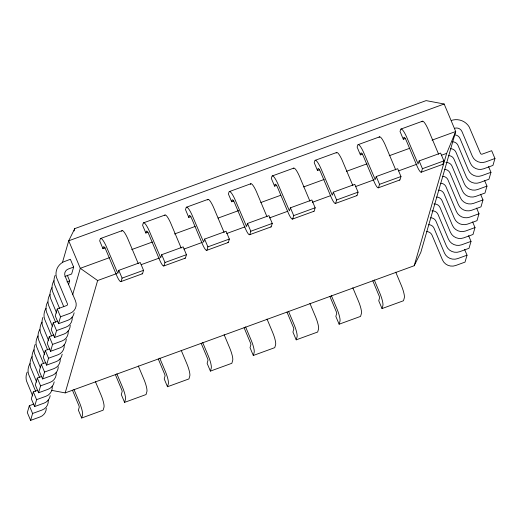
<?xml version="1.0" encoding="UTF-8"?>
<svg xmlns="http://www.w3.org/2000/svg" width="521" height="521" viewBox="0 0 521 521"><rect width="100%" height="100%" fill="white"/><g stroke="black" fill="none" stroke-linecap="round" stroke-linejoin="round"><path stroke-width="0.78" d="M62.416 262.63L68.72 240.793L74.731 228.634L426.113 100.612L444.152 104.005L455.712 131.513L420.805 252.392L414.202 265.736L65.184 392.906L51.716 390.372M74.06 230.979L74.731 228.634M33.885 404.029L29.326 405.69L27.326 412.599L30.602 420.388L39.987 416.969A10.173 9.671 16.1 0 0 46.304 408.197M37.877 390.216L33.311 391.877L31.319 398.78L34.594 406.575L43.979 403.156A10.173 9.671 16.1 0 0 50.198 395.647M41.862 376.396L37.304 378.064L35.304 384.967L38.58 392.762L47.971 389.337A10.173 9.671 16.1 0 0 54.184 381.834M45.855 362.583L41.289 364.244L39.296 371.154L42.572 378.943L51.957 375.524A10.173 9.671 16.1 0 0 58.267 366.758M49.84 348.77L45.281 350.431L43.289 357.341L46.564 365.13L55.949 361.711A10.173 9.671 16.1 0 0 62.168 354.202M53.832 334.957L49.274 336.618L47.274 343.528L50.55 351.317L59.935 347.898A10.173 9.671 16.1 0 0 66.252 339.125M57.824 321.144L53.259 322.805L51.266 329.708L54.542 337.504L63.927 334.085A10.173 9.671 16.1 0 0 70.237 325.312M64.975 276.618A5.809 5.529 16.1 0 1 66.291 275.935L71.651 273.981L73.65 267.078L70.374 259.282L63.295 261.972A14.549 13.839 16.1 0 0 56.444 277.374L67.476 303.958A1.433 1.361 16.1 0 1 66.799 305.482L57.251 308.992L55.259 315.895L58.534 323.691L67.919 320.265A10.173 9.671 16.1 0 0 74.132 312.763M68.551 284.726L69.658 280.891L67.274 275.225M30.602 420.388L32.595 413.479L29.326 405.69M34.594 406.575L36.587 399.666L33.311 391.877M38.58 392.762L40.579 385.853L37.304 378.064M42.572 378.943L44.565 372.04L41.289 364.244M46.564 365.13L48.557 358.227L45.281 350.431M50.55 351.317L52.549 344.407L49.274 336.618M54.542 337.504L56.535 330.594L53.259 322.805M58.534 323.691L60.527 316.781L57.251 308.992M72.627 294.814L80.286 268.302L68.72 240.793L444.152 104.005M105.177 247.866L102.956 248.673L103.458 246.947A5.809 1.094 70 0 1 106.141 250.412L116.509 275.088A10.173 1.915 70 0 0 121.204 281.151L122.077 278.129L118.801 270.34L140.253 262.525L143.529 270.314L142.656 273.336A10.173 1.915 70 0 1 142.031 273.799M65.184 392.906L97.635 280.532L116.73 273.571M118.801 270.34L117.837 273.408L106.167 246.159A14.549 2.742 70 0 0 100.384 238.683L99.68 240.878L102.956 248.673M95.402 381.593L101.061 395.048A10.173 1.915 70 0 1 104.005 407.162L103.132 410.183L81.68 418.005L82.552 414.977A10.173 1.915 70 0 0 79.602 402.87L73.949 389.408M148.081 232.229L145.867 233.037L146.362 231.311A5.809 1.094 70 0 1 149.045 234.782L159.419 259.451A10.173 1.915 70 0 0 164.108 265.521L164.981 262.499L161.705 254.71L183.164 246.889L186.433 254.684L185.561 257.706A10.173 1.915 70 0 1 184.935 258.169M161.705 254.71L160.696 257.752L149.071 230.523A14.549 2.742 70 0 0 143.288 223.053L142.591 225.248L145.867 233.037M138.306 365.963L143.965 379.418A10.173 1.915 70 0 1 146.915 391.532L146.043 394.553L124.584 402.368L125.457 399.347A10.173 1.915 70 0 0 122.513 387.233L116.854 373.778M190.992 216.599L188.771 217.407L189.266 215.681A5.809 1.094 70 0 1 191.949 219.146L202.324 243.821A10.173 1.915 70 0 0 207.019 249.885L207.892 246.863L204.616 239.074L226.068 231.259L229.344 239.048L228.472 242.07A10.173 1.915 70 0 1 227.846 242.539M204.616 239.074L203.6 242.122L191.975 214.893A14.549 2.742 70 0 0 186.199 207.417L185.496 209.618L188.771 217.407M181.21 350.327L186.87 363.788A10.173 1.915 70 0 1 189.82 375.895L188.947 378.917L167.495 386.738L168.368 383.717A10.173 1.915 70 0 0 165.417 371.603L159.758 358.142M233.896 200.963L231.676 201.77L232.177 200.044A5.809 1.094 70 0 1 234.86 203.516L245.228 228.185A10.173 1.915 70 0 0 249.924 234.255L250.796 231.233L247.521 223.444L268.973 215.622L272.249 223.418L271.376 226.44A10.173 1.915 70 0 1 270.751 226.902M247.521 223.444L246.55 226.511L234.88 199.256A14.549 2.742 70 0 0 229.103 191.787L228.4 193.981L231.676 201.77M224.121 334.697L229.774 348.152A10.173 1.915 70 0 1 232.724 360.265L231.852 363.287L210.399 371.102L211.272 368.08A10.173 1.915 70 0 0 208.322 355.967L202.669 342.512M276.801 185.333L274.58 186.14L275.081 184.414A5.809 1.094 70 0 1 277.765 187.879L288.133 212.555A10.173 1.915 70 0 0 292.828 218.625L293.701 215.603L290.425 207.807L311.877 199.992L315.153 207.781L314.28 210.803A10.173 1.915 70 0 1 313.655 211.272M290.425 207.807L289.416 210.855L277.791 183.626A14.549 2.742 70 0 0 272.008 176.15L271.304 178.351L274.58 186.14M267.026 319.06L272.685 332.522A10.173 1.915 70 0 1 275.629 344.635L274.756 347.657L253.304 355.472L254.176 352.45A10.173 1.915 70 0 0 251.226 340.337L245.573 326.882M319.705 169.696L317.491 170.51L317.986 168.778A5.809 1.094 70 0 1 320.669 172.249L331.043 196.918A10.173 1.915 70 0 0 335.732 202.988L336.605 199.966L333.329 192.177L354.788 184.362L358.057 192.151L357.185 195.173A10.173 1.915 70 0 1 356.566 195.635M333.329 192.177L332.32 195.225L320.695 167.99A14.549 2.742 70 0 0 314.912 160.52L314.215 162.715L317.491 170.51M309.93 303.43L315.589 316.885A10.173 1.915 70 0 1 318.539 328.998L317.667 332.02L296.208 339.835L297.081 336.813A10.173 1.915 70 0 0 294.137 324.707L288.478 311.245M362.616 154.066L360.395 154.874L360.89 153.148A5.809 1.094 70 0 1 363.573 156.613L373.948 181.288A10.173 1.915 70 0 0 378.643 187.358L379.516 184.336L376.24 176.541L397.692 168.726L400.968 176.521L400.095 179.543A10.173 1.915 70 0 1 399.47 180.005M376.24 176.541L375.224 179.589L363.599 152.36A14.549 2.742 70 0 0 357.823 144.89L357.119 147.085L360.395 154.874M352.834 287.794L358.494 301.255A10.173 1.915 70 0 1 361.444 313.368L360.571 316.39L339.119 324.205L339.992 321.183A10.173 1.915 70 0 0 337.041 309.07L331.382 295.615M405.52 138.436L403.3 139.244L403.801 137.518A5.809 1.094 70 0 1 406.484 140.983L416.852 165.658A10.173 1.915 70 0 0 421.548 171.722L422.42 168.7L419.144 160.911L440.597 153.096L443.872 160.885L443 163.907A10.173 1.915 70 0 1 442.375 164.369M419.144 160.911L418.129 163.959L406.504 136.73A14.549 2.742 70 0 0 400.727 129.254L400.024 131.448L403.3 139.244M395.745 272.164L401.398 285.619A10.173 1.915 70 0 1 404.348 297.732L403.475 300.754L382.023 308.569L382.896 305.547A10.173 1.915 70 0 0 379.946 293.44L374.293 279.979M414.202 265.736L446.66 153.363L455.712 131.513L432.026 140.142M464.641 249.533L467.024 255.199L465.025 262.109L455.641 265.528A10.173 9.671 16.1 0 1 442.433 259.855L432.065 235.186A5.809 5.529 16.1 0 0 426.732 231.591M468.626 235.72L471.01 241.386L469.017 248.289L459.633 251.715A10.173 9.671 16.1 0 1 446.425 246.042L436.051 221.366A5.809 5.529 16.1 0 0 430.724 217.778M472.619 221.907L475.002 227.573L473.009 234.476L463.618 237.895A10.173 9.671 16.1 0 1 450.411 232.229L440.043 207.553A5.809 5.529 16.1 0 0 433.96 203.985M476.611 208.087L478.988 213.753L476.995 220.663L467.611 224.082A10.173 9.671 16.1 0 1 454.403 218.41L444.029 193.74A5.809 5.529 16.1 0 0 438.702 190.145M480.596 194.274L482.98 199.94L480.987 206.85L471.603 210.269A10.173 9.671 16.1 0 1 458.395 204.597L448.021 179.927A5.809 5.529 16.1 0 0 442.694 176.332M484.589 180.461L486.972 186.127L484.973 193.037L475.588 196.456A10.173 9.671 16.1 0 1 462.381 190.784L452.013 166.108A5.809 5.529 16.1 0 0 445.93 162.539M488.581 166.648L490.958 172.314L488.965 179.217L479.58 182.637A10.173 9.671 16.1 0 1 466.373 176.971L455.999 152.295A5.809 5.529 16.1 0 0 450.672 148.706M451.427 120.449L452.957 119.999A14.549 13.839 16.1 0 1 469.219 126.981L480.499 153.474A1.433 1.361 16.1 0 0 482.107 154.164L491.674 150.706L494.95 158.501L492.957 165.404L483.573 168.824A10.173 9.671 16.1 0 1 470.365 163.158L459.991 138.482A5.809 5.529 16.1 0 0 454.664 134.887M121.66 231.252L121.836 230.868A14.549 2.742 70 0 1 127.619 238.338L138.293 263.678M164.564 215.622L164.74 215.232A14.549 2.742 70 0 1 170.523 222.708L181.197 248.042M207.469 199.986L207.651 199.602A14.549 2.742 70 0 1 213.428 207.071L224.102 232.412M250.38 184.356L250.555 183.972A14.549 2.742 70 0 1 256.339 191.441L267.006 216.775M293.284 168.719L293.46 168.335A14.549 2.742 70 0 1 299.243 175.811L309.917 201.145M336.188 153.089L336.371 152.705A14.549 2.742 70 0 1 342.147 160.175L352.821 185.515M379.093 137.453L379.275 137.069A14.549 2.742 70 0 1 385.052 144.545L395.726 169.879M422.003 121.823L422.179 121.439A14.549 2.742 70 0 1 427.962 128.908L438.63 154.249M100.683 238.462L122.135 230.647M143.588 222.825L165.046 215.01M186.498 207.195L207.951 199.38M229.403 191.565L250.855 183.744M272.307 175.929L293.759 168.114M315.212 160.299L336.67 152.484M358.122 144.662L379.575 136.847M401.027 129.032L422.479 121.217M73.65 267.078L68.284 269.031A5.809 5.529 16.1 0 0 65.105 276.176L75.48 300.851A10.173 9.671 16.1 0 1 69.912 313.362L60.527 316.781M109.54 257.641L80.286 268.302L97.635 280.532M131.702 249.572L152.334 242.05M174.496 233.975L195.128 226.459M218.052 218.104L238.683 210.588M260.845 202.513L280.715 195.277M303.639 186.922L324.277 179.406M346.432 171.331L367.071 163.815M389.233 155.74L409.864 148.218M66.975 281.868L69.658 280.891M141.171 264.668L159.498 257.993M183.939 249.084L202.265 242.408M226.707 233.506L245.033 226.824M269.474 217.921L287.807 211.239M312.242 202.337L330.575 195.662M355.778 186.479L374.104 179.797M398.545 170.895L416.872 164.219M441.313 155.31L446.66 153.363M122.077 278.129L143.529 270.314M164.981 262.499L186.433 254.684M207.892 246.863L229.344 239.048M250.796 231.233L272.249 223.418M293.701 215.603L315.153 207.781M336.605 199.966L358.057 192.151M379.516 184.336L400.968 176.521M422.42 168.7L443.872 160.885M120.846 281.627L142.298 273.812M163.757 265.99L185.209 258.175M206.661 250.36L228.113 242.545M249.566 234.73L271.018 226.909M292.47 219.094L313.929 211.279M335.381 203.464L356.833 195.642M378.285 187.827L399.737 180.012M421.189 172.197L442.642 164.382M494.95 158.501L485.565 161.92A10.173 9.671 16.1 0 1 472.358 156.248L461.984 131.572A5.809 5.529 16.1 0 0 454.442 128.335M56.535 330.594L65.92 327.175A10.173 9.671 16.1 0 0 72.159 317.133M490.958 172.314L481.573 175.733A10.173 9.671 16.1 0 1 468.366 170.061L457.998 145.392A5.809 5.529 16.1 0 0 452.671 141.797M52.549 344.407L61.934 340.988A10.173 9.671 16.1 0 0 68.166 330.952M486.972 186.127L477.588 189.546A10.173 9.671 16.1 0 1 464.38 183.874L454.006 159.205A5.809 5.529 16.1 0 0 448.679 155.61M48.557 358.227L57.942 354.801A10.173 9.671 16.1 0 0 64.174 344.765M482.98 199.94L473.596 203.359A10.173 9.671 16.1 0 1 460.388 197.693L450.014 173.018A5.809 5.529 16.1 0 0 444.687 169.423M44.565 372.04L53.956 368.621A10.173 9.671 16.1 0 0 60.189 358.578M478.988 213.753L469.603 217.179A10.173 9.671 16.1 0 1 456.396 211.506L446.028 186.831A5.809 5.529 16.1 0 0 440.701 183.242M40.579 385.853L49.964 382.434A10.173 9.671 16.1 0 0 56.196 372.391M475.002 227.573L465.618 230.992A10.173 9.671 16.1 0 1 452.41 225.319L442.036 200.65A5.809 5.529 16.1 0 0 436.709 197.055M36.587 399.666L45.972 396.247A10.173 9.671 16.1 0 0 52.204 386.204M471.01 241.386L461.626 244.805A10.173 9.671 16.1 0 1 448.418 239.132L438.05 214.463A5.809 5.529 16.1 0 0 431.961 210.894M32.595 413.479L41.986 410.06A10.173 9.671 16.1 0 0 48.219 400.024M467.024 255.199L457.633 258.618A10.173 9.671 16.1 0 1 444.426 252.945L434.058 228.276A5.809 5.529 16.1 0 0 428.731 224.681M372.808 280.819L379.392 296.56L379.627 297.673L378.747 300.78L382.023 308.569M329.897 296.456L336.488 312.19L336.716 313.31L335.843 316.416L339.119 324.205M286.993 312.086L293.584 327.82L293.811 328.94L292.939 332.046L296.208 339.835M244.089 327.716L250.679 343.456L250.907 344.576L250.028 347.676L253.304 355.472M201.184 343.352L207.768 359.086L208.003 360.206L207.124 363.313L210.399 371.102M158.273 358.982L164.864 374.723L165.092 375.836L164.219 378.943L167.495 386.738M115.369 374.619L121.96 390.353L122.188 391.473L121.308 394.579L124.584 402.368M63.757 306.693L54.451 284.284A14.549 13.839 16.1 0 1 55.115 275.394M59.563 308.367L52.452 291.193A14.549 13.839 16.1 0 1 53.969 280.702M56.626 313.036L50.459 298.097A14.549 13.839 16.1 0 1 51.976 287.612M55.571 322.186L48.466 305.006A14.549 13.839 16.1 0 1 49.977 294.515M52.321 326.1L46.473 311.916A14.549 13.839 16.1 0 1 47.678 301.946M51.586 335.999L44.474 318.819A14.549 13.839 16.1 0 1 45.991 308.328M72.465 390.249L79.055 405.989L79.283 407.103L78.404 410.209L81.68 418.005M48.648 340.662L42.481 325.729A14.549 13.839 16.1 0 1 42.911 317.4M47.593 349.812L40.488 332.632A14.549 13.839 16.1 0 1 41.999 322.147M44.656 354.475L38.489 339.542A14.549 13.839 16.1 0 1 39.7 329.572M43.601 363.625L36.496 346.452A14.549 13.839 16.1 0 1 38.013 335.96M40.351 367.546L34.503 353.355A14.549 13.839 16.1 0 1 35.167 344.466M39.616 377.438L32.504 360.265A14.549 13.839 16.1 0 1 34.021 349.773M36.678 382.108L30.511 367.168A14.549 13.839 16.1 0 1 32.028 356.683M35.623 391.258L28.518 374.078A14.549 13.839 16.1 0 1 30.029 363.586M32.686 395.921L26.519 380.988A14.549 13.839 16.1 0 1 27.19 372.098"/></g></svg>
